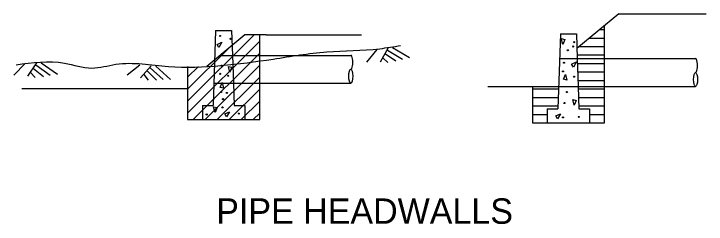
# Model space of a CAD drawing. Extents: x -1148 to -520, y 583 to 843.
# Drawn here: x -1019.69 to -973.03, y 683.95 to 698.13 of the extents above; entities that cross this region are included whole.
import ezdxf

# ---------------------------------------------------------------- set-up
doc = ezdxf.new("R2010")
doc.units = 0
for name, color, linetype in [('pp_NO-PLOT', 7, 'Continuous'), ('rd_EARTHWORK', 7, 'Continuous'), ('rd_EARTHWORK-anno', 7, 'Continuous')]:
    doc.layers.add(name, color=color, linetype=linetype)

msp = doc.modelspace()

# ---------------------------------------------------------------- linework, layer by layer
at = {"layer": 'rd_EARTHWORK'}
for p, q in [((-980.195, 697.065), (-979.885, 697.065)), ((-980.885, 696.494), (-979.885, 696.494)), ((-981.574, 695.922), (-979.885, 695.922)), ((-981.726, 695.351), (-979.885, 695.351)), ((-981.7, 694.779), (-979.885, 694.779)), ((-981.681, 694.208), (-979.885, 694.208)), ((-981.681, 693.637), (-979.885, 693.637)), ((-984.742, 693.065), (-982.982, 693.065)), ((-981.646, 693.065), (-979.885, 693.065)), ((-984.742, 692.494), (-983.001, 692.494)), ((-981.626, 692.494), (-979.885, 692.494)), ((-984.742, 691.922), (-983.021, 691.922)), ((-981.606, 691.922), (-979.885, 691.922)), ((-984.742, 691.351), (-983.742, 691.351)), ((-980.885, 691.351), (-979.885, 691.351))]:
    msp.add_line(p, q, dxfattribs=at)
for points in [[(-1007.979, 692.234), (-1003.503, 696.71)], [(-1007.979, 691.426), (-1003.122, 696.284)], [(-982.792, 696.452), (-982.56, 696.396), (-982.689, 696.066), (-982.792, 696.453)], [(-1007.979, 693.043), (-1005.229, 695.792)], [(-1005.867, 695.86), (-1005.991, 696.064), (-1005.667, 696.207), (-1005.868, 695.86)], [(-1007.601, 690.996), (-1003.122, 695.475)], [(-981.978, 694.536), (-982.102, 694.74), (-981.778, 694.882), (-981.979, 694.536)], [(-1007.979, 693.851), (-1007.252, 694.577)], [(-1006.793, 690.996), (-1003.122, 694.667)], [(-1005.228, 694.579), (-1004.996, 694.522), (-1005.124, 694.193), (-1005.227, 694.58)], [(-982.407, 693.657), (-982.639, 693.714), (-982.51, 694.043), (-982.408, 693.656)], [(-1005.985, 690.996), (-1003.122, 693.859)], [(-1005.553, 693.108), (-1005.785, 693.165), (-1005.657, 693.494), (-1005.554, 693.107)], [(-1005.177, 690.996), (-1003.122, 693.051)], [(-1004.369, 690.996), (-1003.122, 692.243)], [(-982.017, 692.35), (-981.785, 692.294), (-981.914, 691.964), (-982.017, 692.351)], [(-1006.229, 691.866), (-1005.997, 691.809), (-1006.126, 691.48), (-1006.229, 691.867)], [(-1005.35, 691.177), (-1005.474, 691.381), (-1005.15, 691.523), (-1005.351, 691.177)], [(-1003.56, 690.996), (-1003.122, 691.435)], [(-983.044, 691.048), (-983.168, 691.252), (-982.844, 691.394), (-983.045, 691.048)]]:
    msp.add_lwpolyline(points, dxfattribs=at)
for centre in [(-1005.789, 696.635), (-1005.078, 696.441), (-981.932, 696.215), (-981.997, 695.924), (-1005.627, 695.44), (-982.352, 695.666), (-982.61, 694.826), (-1005.692, 694.632), (-1005.789, 694.083), (-1005.24, 693.954), (-982.675, 694.245), (-981.932, 693.89), (-1005.724, 692.856), (-1005.337, 692.791), (-982.416, 692.856), (-1005.595, 692.372), (-982.578, 692.113), (-1005.627, 691.822), (-1006.693, 691.338), (-1004.529, 691.403), (-982.675, 691.144), (-981.609, 691.176)]:
    msp.add_circle(centre, 0.0357, dxfattribs=at)
at = {"layer": 'rd_EARTHWORK-anno'}
for p, q in [((-978.916, 698.125), (-981.741, 695.784)), ((-978.916, 698.125), (-973.028, 698.125)), ((-979.885, 695.11), (-979.885, 697.323)), ((-1004.122, 696.71), (-1006.694, 694.578)), ((-1006.089, 696.995), (-1006.265, 691.946)), ((-1006.089, 696.996), (-1005.012, 696.996)), ((-1005.012, 696.995), (-1004.954, 695.327)), ((-1002.693, 696.71), (-1004.122, 696.71)), ((-1003.122, 695.327), (-1003.122, 696.71)), ((-1002.693, 696.71), (-996.265, 696.71)), ((-982.852, 696.777), (-983.028, 691.728)), ((-982.852, 696.779), (-981.776, 696.779)), ((-981.776, 696.777), (-981.717, 695.11)), ((-994.468, 695.824), (-995.005, 694.879)), ((-994.158, 695.867), (-993.014, 695.182)), ((-1005.8, 695.327), (-996.978, 695.327)), ((-1004.954, 695.327), (-1004.888, 693.446)), ((-1003.122, 693.446), (-1003.122, 695.327)), ((-995.233, 695.714), (-995.931, 694.876)), ((-994.646, 695.429), (-993.939, 694.956)), ((-994.515, 695.687), (-993.492, 695.074)), ((-994.83, 695.153), (-994.485, 694.839)), ((-982.917, 695.11), (-973.741, 695.11)), ((-981.717, 695.11), (-981.652, 693.229)), ((-979.885, 693.229), (-979.885, 695.11)), ((-1018.925, 694.77), (-1019.692, 693.994)), ((-1018.154, 694.814), (-1018.77, 693.918)), ((-1018.365, 694.435), (-1017.701, 693.904)), ((-1018.212, 694.681), (-1017.245, 693.984)), ((-1017.841, 694.83), (-1016.76, 694.05)), ((-1011.202, 694.667), (-1012.053, 693.986)), ((-1010.431, 694.621), (-1011.147, 693.803)), ((-1010.504, 694.496), (-1009.624, 693.691)), ((-1010.118, 694.601), (-1009.135, 693.7)), ((-1007.979, 694.576), (-1007.979, 690.996)), ((-1018.572, 694.176), (-1018.255, 693.834)), ((-1010.92, 694.036), (-1010.645, 693.66)), ((-1010.684, 694.269), (-1010.087, 693.665)), ((-1006.202, 693.446), (-996.978, 693.446)), ((-1004.888, 693.446), (-1004.836, 691.942)), ((-1003.122, 690.996), (-1003.122, 693.446)), ((-1007.979, 693.066), (-1019.15, 693.066)), ((-987.744, 693.229), (-973.741, 693.229)), ((-984.742, 693.229), (-984.742, 690.779)), ((-981.652, 693.229), (-981.599, 691.725)), ((-979.885, 690.779), (-979.885, 693.229)), ((-1006.979, 691.942), (-1006.979, 690.996)), ((-1006.979, 691.942), (-1006.264, 691.942)), ((-1004.836, 691.942), (-1004.122, 691.942)), ((-1004.122, 691.942), (-1004.122, 690.996)), ((-983.742, 691.725), (-983.742, 690.779)), ((-983.742, 691.725), (-983.028, 691.725)), ((-981.599, 691.725), (-980.885, 691.725)), ((-980.885, 691.725), (-980.885, 690.779)), ((-1007.979, 690.996), (-1003.122, 690.996)), ((-984.742, 690.779), (-979.885, 690.779))]:
    msp.add_line(p, q, dxfattribs=at)
for centre in [(-996.978, 694.856), (-973.741, 694.64)]:
    msp.add_ellipse(centre, major_axis=(0, -0.47), ratio=0.285486, start_param=0, end_param=3.141593, dxfattribs=at)
for centre in [(-996.981, 693.918), (-973.744, 693.702)]:
    msp.add_ellipse(centre, major_axis=(0.002, -0.47), ratio=0.284136, dxfattribs=at)
msp.add_spline([(-1019.536, 694.691), (-1016.281, 694.805), (-1014.436, 694.473), (-1012.811, 694.724), (-1009.277, 694.586), (-1005.72, 694.641), (-1002.219, 695.078), (-998.603, 695.564), (-995.031, 695.777), (-993.622, 695.993)], degree=3, dxfattribs=at)

# ---------------------------------------------------------------- texts
at = {"layer": 'pp_NO-PLOT'}
msp.add_text('PIPE HEADWALLS', height=1.71428, dxfattribs=at).set_placement((-1006.05, 683.972))

doc.saveas('drawing.dxf')
